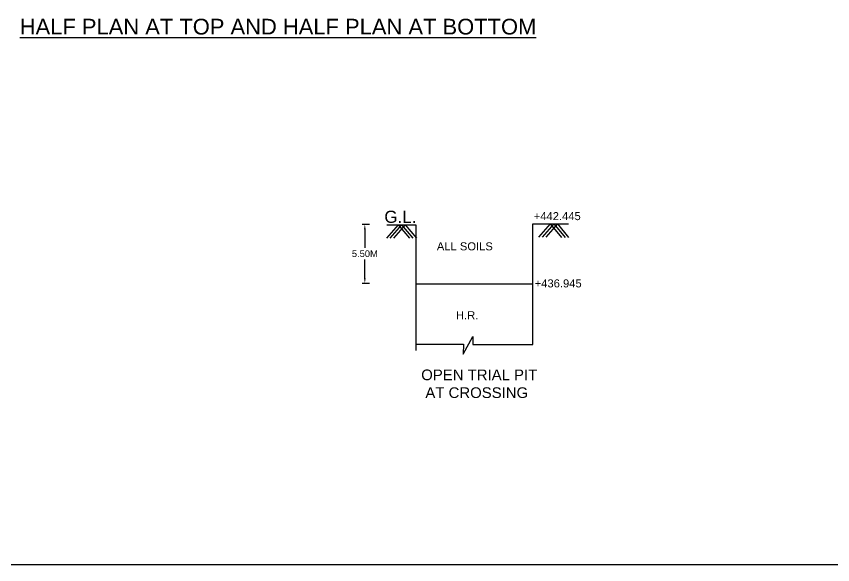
# Model space of a CAD drawing. Header units: inches. Extents: x 214 to 450, y 289 to 479.
# Drawn here: x 243.05 to 273.62, y 289.32 to 309.86 of the extents above; entities that cross this region are included whole.
import ezdxf

# ---------------------------------------------------------------- set-up
doc = ezdxf.new("R2010")
doc.units = ezdxf.units.IN
doc.header["$MEASUREMENT"] = 0
for name, color, linetype in [('DIMENSION', 255, 'Continuous'), ('DRAWING', 2, 'Continuous'), ('TEXT', 255, 'Continuous')]:
    doc.layers.add(name, color=color, linetype=linetype)
doc.styles.get("Standard").update_dxf_attribs({"font": 'arial.ttf'})
doc.dimstyles.get("Standard").update_dxf_attribs({"dimtxt": 0.18, "dimasz": 0.1875, "dimexe": 0.18, "dimexo": 0.0625, "dimgap": 0.09, "dimtad": 0, "dimtih": 1, "dimtoh": 1, "dimdec": 4, "dimzin": 0, "dimdsep": 46, "dimtxsty": 'Standard', "dimcen": 0.09, "dimadec": 0, "dimazin": 0, "dimtfac": 1, "dimtdec": 4, "dimtofl": 0, "dimtmove": 0, "dimatfit": 3, "dimfxl": 1, "dimtolj": 1, "dimtzin": 0, "dimarcsym": 0})

# ---------------------------------------------------------------- blocks, each defined once
blk = doc.blocks.new('*D3')
at = {"layer": 'Defpoints', "color": 0, "ltscale": 0.02, "transparency": 16777216}
for p in [(255.945, 302.073), (255.945, 299.859), (256.101, 299.859)]:
    blk.add_point(p, dxfattribs=at)
at = {"layer": 'DIMENSION', "color": 0, "lineweight": -2, "ltscale": 0.02, "transparency": 16777216}
for p, q in [((256.007, 302.073), (256.281, 302.073)), ((256.101, 301.886), (256.101, 301.184)), ((256.101, 300.047), (256.101, 300.748)), ((256.007, 299.859), (256.281, 299.859))]:
    blk.add_line(p, q, dxfattribs=at)
at = {"layer": 'DIMENSION', "color": 0, "ltscale": 0.02, "transparency": 16777216}
for points in [[(256.07, 301.886), (256.132, 301.886), (256.101, 302.073)], [(256.07, 300.047), (256.132, 300.047), (256.101, 299.859)]]:
    blk.add_solid(points, dxfattribs=at)
at = {"layer": 'DIMENSION', "color": 0, "ltscale": 0.02, "transparency": 16777216, "insert": (256.101, 300.966), "char_height": 0.25, "attachment_point": 5}
blk.add_mtext('\\A1;5.50M', dxfattribs=at)

msp = doc.modelspace()

# ---------------------------------------------------------------- linework, layer by layer
at = {"layer": 'DRAWING', "ltscale": 0.02}
msp.add_lwpolyline([(310.47228, 289.32157), (214.2227, 289.32157), (214.2227, 356.71607), (310.47228, 356.71607)], close=True, dxfattribs=at)
for points in [[(257.34716, 302.04922), (256.91236, 301.55202)], [(256.92484, 302.04922), (258.01596, 302.04922), (258.01596, 299.83654), (258.01596, 297.34638)], [(257.47728, 302.04922), (257.04248, 301.55202)], [(257.61267, 302.04922), (257.17787, 301.55202)], [(257.34716, 302.04922), (257.7696, 301.54391)], [(257.47728, 302.04922), (257.89972, 301.54391)], [(257.61267, 302.04922), (258.03511, 301.54391)], [(258.01946, 297.58139), (259.79742, 297.58139), (259.78694, 297.21), (260.15143, 297.87033), (260.15143, 297.56819), (262.39708, 297.56819), (262.39708, 299.83902), (262.39708, 302.08068), (263.72968, 302.08068)], [(263.04585, 302.08068), (262.61105, 301.58348)], [(263.17597, 302.08068), (262.74117, 301.58348)], [(263.31136, 302.08068), (262.87656, 301.58348)], [(263.04585, 302.08068), (263.46829, 301.57537)], [(263.17597, 302.08068), (263.5984, 301.57537)], [(263.31136, 302.08068), (263.73379, 301.57537)], [(258.01596, 299.83654), (262.39708, 299.83654)]]:
    msp.add_lwpolyline(points, dxfattribs=at)

# ---------------------------------------------------------------- texts
at = {"layer": 'TEXT'}
for s, height, p in [('%%UHALF PLAN AT TOP AND HALF PLAN AT BOTTOM', 0.5879512, (243.17494, 309.17686)), ('G.L.', 0.454767, (256.83225, 302.12274)), ('+442.445', 0.3, (262.42806, 302.22438)), ('ALL SOILS', 0.3, (258.79837, 301.09288)), ('+436.945', 0.3, (262.46334, 299.70523)), ('H.R.', 0.3, (259.5143, 298.51433))]:
    msp.add_text(s, height=height, dxfattribs=at).set_placement(p)
at = {"layer": 'TEXT', "insert": (258.21346, 296.63023), "char_height": 0.4, "width": 6.8496694, "attachment_point": 1}
msp.add_mtext('OPEN TRIAL PIT\\P AT CROSSING', dxfattribs=at)

# ---------------------------------------------------------------- dimensions: what is measured, and where the dimension line sits
at = {"layer": 'DIMENSION', "ltscale": 0.02}
dim = msp.add_aligned_dim(p1=(255.94491, 302.07306), p2=(255.94491, 299.85921), distance=0.15615, text='5.50M', dimstyle='Standard', override={"dimtxt": 0.25}, dxfattribs=at)
dim.commit()
dim.dimension.update_dxf_attribs({"geometry": '*D3', "text_midpoint": (256.10105, 300.96613)})

doc.saveas('drawing.dxf')
